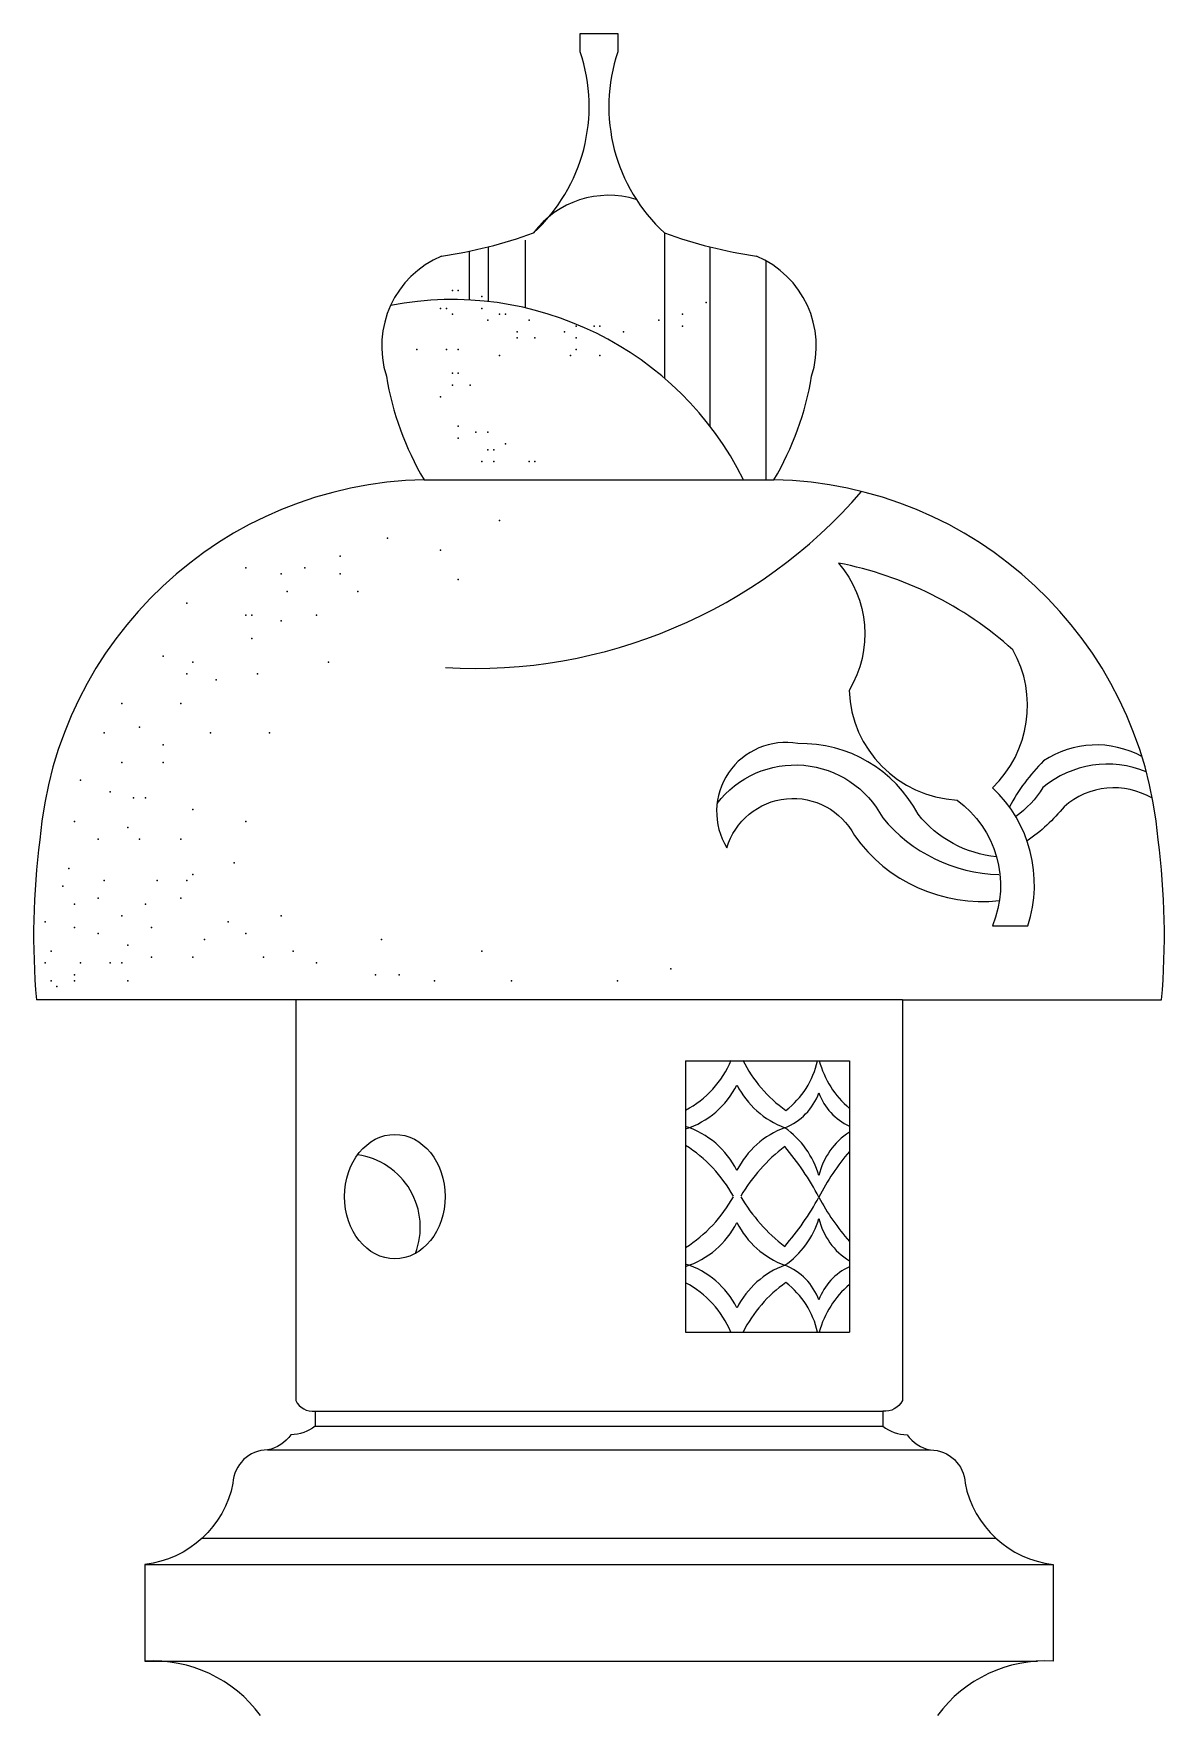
# Model space of a CAD drawing. Extents: x 874 to 1321, y 1756 to 2665.
# Drawn here: x 942.5 to 1252.8, y 2203.4 to 2664.7 of the extents above; entities that cross this region are included whole.
import ezdxf

# ---------------------------------------------------------------- set-up
doc = ezdxf.new("R2010")
doc.units = 0
doc.header["$LTSCALE"] = 10
doc.header["$MEASUREMENT"] = 0
for name, color, linetype in [('3', 3, 'CONTINUOUS'), ('4', 4, 'CONTINUOUS'), ('7', 7, 'CONTINUOUS'), ('BH', 3, 'CONTINUOUS')]:
    doc.layers.add(name, color=color, linetype=linetype)

msp = doc.modelspace()

# ---------------------------------------------------------------- linework, layer by layer
at = {"layer": '3'}
for p, q in [((1077.43, 2608.05), (1077.43, 2589.52)), ((1115.66, 2610.08), (1115.66, 2570.18)), ((1062.05, 2605.06), (1062.05, 2591.68)), ((1067.21, 2606.25), (1067.21, 2591.26)), ((1128.1, 2606.25), (1128.1, 2557.07)), ((1143.4, 2602.48), (1143.4, 2542.36)), ((1019.73, 2282.74), (1175.58, 2282.74)), ((988.76, 2252.04), (1206.55, 2252.04))]:
    msp.add_line(p, q, dxfattribs=at)
for centre, radius, start, end in [((1100.31, 2594.55), 25.84, 72.928, 143.0496), ((1057.35, 2502.37), 89.43, 26.5597, 100.8803), ((1063.48, 2631.16), 140.56, 266.7465, 319.1056), ((1108.67, 2393.69), 27.38, 297.7828, 337.306), ((1170.39, 2399.8), 37.22, 206.6178, 234.8083), ((1134.56, 2388.13), 23.63, 307.4783, 347.4567), ((1183.16, 2389.7), 25.94, 194.974, 229.6422), ((1114.11, 2387.14), 23.99, 287.7733, 333.1926), ((1156.94, 2387.14), 23.99, 206.8074, 249.8157), ((1142.75, 2379.73), 16.22, 291.3613, 339.9279), ((1173.23, 2379.73), 16.22, 200.0721, 244.9458), ((1114.11, 2342.11), 23.99, 26.8074, 72.2267), ((1156.9, 2342.14), 23.95, 110.1314, 153.2114), ((1134.38, 2344.59), 24.6, 16.2765, 54.5039), ((1176.92, 2347.11), 19.43, 122.9257, 166.9789), ((1100.52, 2327.01), 38.88, 28.9454, 57.4561), ((1177.28, 2322.01), 47.16, 127.4198, 149.6609), ((1089.04, 2309), 78.08, 27.9449, 40.2583), ((1216.26, 2315.75), 65.45, 139.6851, 152.8751), ((1028.53, 2337.33), 20.08, 339.0026, 81.7543), ((1100.52, 2364.52), 38.88, 302.5439, 331.0546), ((1177.28, 2369.52), 47.16, 210.3391, 232.5802), ((1091.72, 2381.61), 75.44, 318.959, 331.4857), ((1213.75, 2374.91), 62.98, 207.7442, 221.1902), ((1135.22, 2346.51), 23.77, 304.4366, 343.3303), ((1176.19, 2344.03), 18.71, 193.3947, 238.2961), ((1114.11, 2349.42), 23.99, 287.7733, 333.1926), ((1156.9, 2349.39), 23.95, 206.7886, 249.8686), ((1114.11, 2304.39), 23.99, 26.8074, 72.2267), ((1156.94, 2304.39), 23.99, 110.1843, 153.1926), ((1142.75, 2311.8), 16.22, 20.0721, 68.6387), ((1173.23, 2311.8), 16.22, 115.0542, 159.9279), ((1108.67, 2297.84), 27.38, 22.9744, 62.2172), ((1170.39, 2291.73), 37.22, 125.1917, 153.1694), ((1134.56, 2303.4), 23.63, 12.5433, 52.5217), ((1183.16, 2301.83), 25.94, 130.3578, 165.026)]:
    msp.add_arc(centre, radius, start, end, dxfattribs=at)
at = {"layer": '4'}
for p, q in [((1092.49, 2659.75), (1092.49, 2664.75)), ((1092.49, 2664.75), (1101.3, 2664.75)), ((1094.01, 2664.75), (1102.82, 2664.75)), ((1102.82, 2664.75), (1102.82, 2659.75)), ((1049.67, 2542.36), (1145.64, 2542.36)), ((1014.42, 2399.69), (943.26, 2399.69)), ((1180.9, 2399.69), (1014.42, 2399.69)), ((1180.9, 2399.69), (1252.05, 2399.69)), ((1121.43, 2383), (1121.43, 2308.53)), ((973.05, 2244.82), (973.05, 2218.28))]:
    msp.add_line(p, q, dxfattribs=at)
for points in [[(1014.42, 2399.69), (1014.42, 2289.78, 0.316584), (1019.73, 2286.89), (1019.73, 2282.74, -0.160679), (1013.13, 2280.38, -0.196344), (1006.7, 2276.25, 0.396667), (997.22, 2267.12, -0.325278), (973.05, 2244.82)], [(1180.9, 2399.69), (1180.9, 2289.78, -0.316584), (1175.58, 2286.89), (1175.58, 2282.74, 0.160679), (1182.18, 2280.38, 0.196344), (1188.62, 2276.25, -0.396667), (1198.1, 2267.12, 0.325278), (1222.26, 2244.82), (1222.26, 2218.28, 0.253477), (1190.55, 2203.42)]]:
    msp.add_lwpolyline(points, format="xyb", dxfattribs=at)
msp.add_lwpolyline([(1121.43, 2383), (1121.43, 2308.53), (1166.36, 2308.53)], dxfattribs=at)
for centre, radius, start, end in [((1048, 2644.75), 46.95, 312.3972, 18.6287), ((1147.31, 2644.75), 46.95, 161.3713, 227.6028), ((1035.62, 2731.07), 128.75, 278.4056, 289.9985), ((1159.69, 2731.07), 128.75, 250.0015, 261.5944), ((1064.79, 2579.01), 26.77, 112.7448, 197.8836), ((1130.52, 2579.01), 26.77, 342.1164, 67.2552), ((1118.72, 2583.6), 80.43, 189.1643, 210.8493), ((1076.59, 2583.6), 80.43, 329.1507, 350.8357), ((1051.81, 2434.37), 108.01, 91.1361, 175.111), ((1143.5, 2434.37), 108.01, 4.889, 88.8639), ((1149.12, 2417.26), 206.61, 172.6825, 184.8773), ((1046.19, 2417.26), 206.61, 355.1227, 7.3175), ((975.2, 2181.58), 36.76, 36.4538, 93.3482)]:
    msp.add_arc(centre, radius, start, end, dxfattribs=at)
at = {"layer": '7'}
for p, q in [((1121.43, 2383), (1166.36, 2383)), ((1166.36, 2383), (1166.36, 2308.53)), ((1121.43, 2308.53), (1166.36, 2308.53)), ((1019.73, 2286.89), (1175.58, 2286.89)), ((1006.7, 2276.25), (1188.62, 2276.25)), ((973.05, 2244.82), (1222.26, 2244.82)), ((973.05, 2218.28), (1217.97, 2218.28))]:
    msp.add_line(p, q, dxfattribs=at)
msp.add_lwpolyline([(1205.62, 2420.04), (1215.33, 2420.04, 0.29195), (1205.62, 2457.89, 0.342306), (1211.24, 2495.73, 0.135798), (1163.36, 2519.51, -0.325288), (1166.28, 2484.57, 0.387108), (1195.9, 2454.49, -0.348173)], format="xyb", close=True, dxfattribs=at)
for points in [[(1206.76, 2438.96, -0.203433), (1185.22, 2450.61, 0.285284), (1152.19, 2469.99, 0.648482), (1132.76, 2441.39, -0.6733), (1167.73, 2444.79, 0.271874), (1207.53, 2426.94)], [(1246.65, 2466.42, 0.280282), (1219.66, 2465.22, 0.074915), (1210.27, 2452.6)], [(1130.06, 2453.56, -0.548121), (1175.5, 2449.61, 0.216053), (1207.4, 2434.09)], [(1247.85, 2462.26, 0.276707), (1219.46, 2457.95, -0.101902), (1212, 2449.97)], [(1249.53, 2454.98, 0.32414), (1225.28, 2452.69, -0.074488), (1215.12, 2443.31)]]:
    msp.add_lwpolyline(points, format="xyb", dxfattribs=at)
msp.add_ellipse((1041.63, 2345.72), major_axis=(0, 17.07), ratio=0.809524, dxfattribs=at)
at = {"layer": 'BH'}
for p in [(1057.42, 2594.25), (1059.04, 2594.25), (1054.18, 2589.39), (1055.8, 2589.39), (1065.52, 2592.63), (1065.52, 2589.39), (1127.06, 2591.01), (1057.42, 2587.78), (1067.14, 2586.16), (1070.37, 2587.78), (1071.99, 2587.78), (1078.47, 2586.16), (1091.43, 2584.54), (1096.29, 2584.54), (1097.91, 2584.54), (1114.1, 2586.16), (1120.58, 2587.78), (1120.58, 2584.54), (1075.23, 2582.92), (1075.23, 2581.3), (1080.09, 2581.3), (1088.19, 2582.92), (1091.43, 2581.3), (1104.38, 2582.92), (1047.7, 2578.07), (1055.8, 2578.07), (1059.04, 2578.07), (1070.37, 2576.45), (1089.81, 2576.45), (1091.43, 2578.07), (1097.91, 2576.45), (1097.91, 2576.45), (1057.42, 2571.6), (1059.04, 2571.6), (1054.18, 2565.13), (1057.42, 2568.36), (1062.28, 2568.36), (1059.04, 2557.04), (1059.04, 2553.8), (1063.9, 2555.42), (1067.14, 2555.42), (1071.99, 2552.18), (1065.52, 2547.33), (1067.14, 2550.56), (1068.76, 2550.56), (1068.76, 2547.33), (1078.47, 2547.33), (1080.09, 2547.33), (1070.37, 2531.15), (1039.6, 2526.3), (1026.65, 2521.44), (1054.18, 2523.06), (1000.74, 2518.21), (1010.45, 2516.59), (1016.93, 2518.21), (1026.65, 2516.59), (1059.04, 2514.97), (1012.07, 2511.74), (1031.51, 2511.74), (984.54, 2508.5), (1000.74, 2505.26), (1002.35, 2505.26), (1020.17, 2505.26), (1010.45, 2503.65), (1002.35, 2498.79), (978.06, 2493.94), (986.16, 2492.32), (1023.41, 2492.32), (984.54, 2489.09), (992.64, 2487.47), (1003.97, 2489.09), (966.73, 2481), (982.92, 2481), (982.92, 2481), (961.87, 2472.91), (971.58, 2474.52), (991.02, 2472.91), (1007.21, 2472.91), (978.06, 2469.67), (966.73, 2464.82), (978.06, 2464.82), (955.39, 2459.96), (963.49, 2456.73), (969.96, 2455.11), (973.2, 2455.11), (986.16, 2451.87), (953.77, 2448.64), (968.35, 2447.02), (1000.74, 2448.64), (960.25, 2443.78), (971.58, 2443.78), (982.92, 2443.78), (997.5, 2437.31), (952.15, 2435.7), (961.87, 2432.46), (976.44, 2432.46), (984.54, 2432.46), (986.16, 2434.08), (950.53, 2430.84), (960.25, 2427.61), (982.92, 2427.61), (953.77, 2425.99), (966.73, 2422.75), (973.2, 2425.99), (1010.45, 2422.75), (945.67, 2421.13), (953.77, 2419.52), (960.25, 2417.9), (974.82, 2419.52), (995.88, 2421.13), (1000.74, 2417.9), (947.29, 2413.05), (968.35, 2414.66), (989.4, 2416.28), (1013.69, 2413.05), (1037.98, 2416.28), (1065.52, 2413.05), (945.67, 2409.81), (955.39, 2409.81), (963.49, 2409.81), (966.73, 2409.81), (974.82, 2411.43), (986.16, 2411.43), (1005.59, 2411.43), (1020.17, 2409.81), (1117.34, 2408.19), (947.29, 2404.96), (953.77, 2406.57), (953.77, 2404.96), (968.35, 2404.96), (1036.36, 2406.57), (1042.84, 2406.57), (1052.56, 2404.96), (1073.61, 2404.96), (1102.76, 2404.96), (948.91, 2403.34)]:
    msp.add_point(p, dxfattribs=at)

doc.saveas('drawing.dxf')
